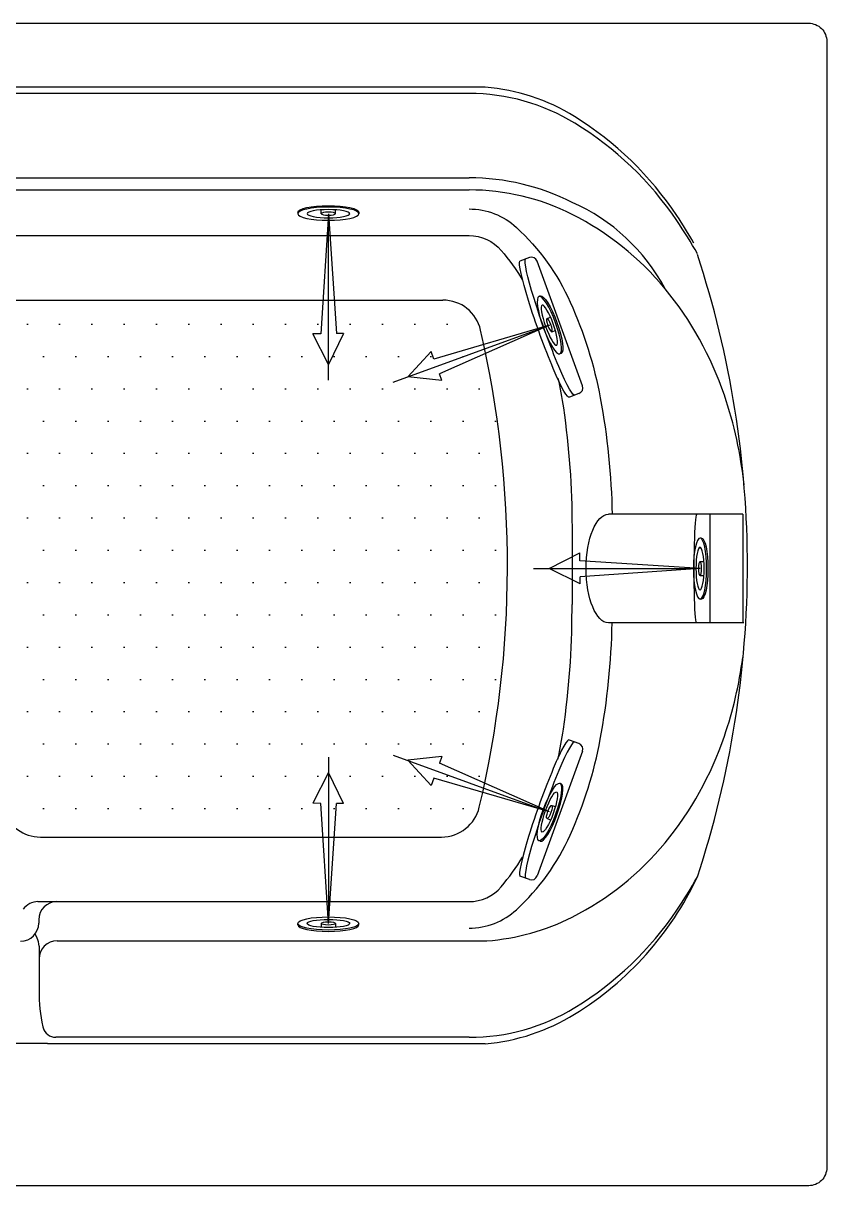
# Model space of a CAD drawing. Header units: millimetres. Extents: x -1227.91 to -1226.11, y 2257.37 to 2258.42.
# Drawn here: x -1226.731 to -1226.109, y 2257.52 to 2258.42 of the extents above; entities that cross this region are included whole.
import ezdxf

# ---------------------------------------------------------------- set-up
doc = ezdxf.new("R2010")
doc.units = ezdxf.units.MM
doc.header["$LTSCALE"] = 10
doc.linetypes.add('CENTER', pattern=[2, 1.25, -0.25, 0.25, -0.25])
for name, color, linetype in [('CONTOR04', 7, 'Continuous'), ('jacuzzi', 1, 'Continuous'), ('LCENTR02', 1, 'CENTER'), ('LCOTA02', 1, 'Continuous')]:
    doc.layers.add(name, color=color, linetype=linetype)

# ---------------------------------------------------------------- blocks, each defined once
blk = doc.blocks.new('A$C302A24D9')
at = {"layer": 'jacuzzi'}
for p, q in [((0, 1.229), (0, 1.017)), ((1.813, 1.017), (1.813, 1.61)), ((2.901, 1.017), (2.901, 1.61)), ((4.714, 1.229), (4.714, 1.017))]:
    blk.add_line(p, q, dxfattribs=at)
at = {"layer": 'jacuzzi', "extrusion": (0, 0, -1)}
for centre, major_axis, ratio, start_param, end_param in [((2.357, 1.229), (2.357, 0), 0.431953, 3.141593, 6.283185), ((2.357, 1.017), (2.357, 0), 0.431953, 3.141593, 9.424778), ((2.357, 1.017), (1.646, 0), 0.381644, 3.141593, 9.424778), ((2.357, 1.017), (0.544, 0), 0.461888, 1.570796326794896, 7.853981633974482)]:
    blk.add_ellipse(centre, major_axis=major_axis, ratio=ratio, start_param=start_param, end_param=end_param, dxfattribs=at)
blk = doc.blocks.new('BMG')
at = {"layer": 'LCENTR02'}
blk.add_line((0, -12.843), (0, 1.554), dxfattribs=at)
at = {"layer": 'LCOTA02'}
for p, q in [((0, 0), (-0.592, -9.266)), ((0, 0), (0.636, -9.258)), ((-0.592, -9.266), (-1.202, -9.27)), ((0.004, -11.642), (-1.202, -9.27)), ((1.178, -9.254), (0.004, -11.642)), ((1.178, -9.254), (0.636, -9.258))]:
    blk.add_line(p, q, dxfattribs=at)
at = {"layer": 'CONTOR04', "yscale": 0.5}
blk.add_blockref('A$C302A24D9', (-2.357, -0.508), dxfattribs=at)

msp = doc.modelspace()

# ---------------------------------------------------------------- hatches: boundary and pattern name
at = {"layer": 'jacuzzi'}
h = msp.add_hatch(dxfattribs=at)
h.set_pattern_fill('DOTS', color=256, scale=0.4, style=0)
h.set_pattern_definition([(0, (-1254.177878, 2254.437338), (0.0125, 0.025), [0, -0.025])])
h.paths.add_polyline_path([(-1226.86979, 2257.7903, 0.323974), (-1226.84129, 2257.81093, -0.72393), (-1226.74629, 2257.81093, 0.323974), (-1226.71779, 2257.7903), (-1226.40706, 2257.7903, 0.344151), (-1226.37795, 2257.81302, 0.003147), (-1226.37786, 2257.81339, 0.115309), (-1226.37684, 2258.18271, 0.349236), (-1226.40607, 2258.20596), (-1227.6115, 2258.20596, 0.284081), (-1227.63833, 2258.18938, 0.059275), (-1227.64073, 2258.18271, 0.115309), (-1227.6397, 2257.81339, 0.347675), (-1227.61051, 2257.7903)])

# ---------------------------------------------------------------- linework, layer by layer
for p, q in [((-1226.37331, 2258.37085), (-1227.21991, 2258.37085)), ((-1226.38581, 2258.36594), (-1227.21991, 2258.36594)), ((-1227.63175, 2258.30061), (-1226.38581, 2258.30061)), ((-1227.21991, 2258.29128), (-1226.38581, 2258.29128)), ((-1227.63175, 2258.25596), (-1226.38581, 2258.25596)), ((-1226.33901, 2258.23887), (-1226.34641, 2258.23617)), ((-1226.29791, 2258.13961), (-1226.33303, 2258.23608)), ((-1227.6115, 2258.20596), (-1226.40607, 2258.20596)), ((-1226.3007, 2258.13362), (-1226.30811, 2258.13093)), ((-1226.17366, 2258.04013), (-1226.27782, 2258.04013)), ((-1226.19921, 2258.04013), (-1226.19921, 2257.95613)), ((-1226.17384, 2258.04013), (-1226.17384, 2257.95613)), ((-1226.30605, 2258.03018), (-1226.30605, 2257.97032)), ((-1226.30605, 2257.96608), (-1226.30605, 2257.97032)), ((-1226.17298, 2257.95613), (-1226.27782, 2257.95613)), ((-1226.3007, 2257.86263), (-1226.30811, 2257.86533)), ((-1226.29791, 2257.85665), (-1226.33303, 2257.76018)), ((-1226.71779, 2257.7903), (-1226.40706, 2257.7903)), ((-1226.33901, 2257.75739), (-1226.34641, 2257.76008)), ((-1226.71962, 2257.7403), (-1226.38581, 2257.7403)), ((-1226.71905, 2257.7263), (-1226.71905, 2257.72365)), ((-1226.72028, 2257.71211), (-1226.72185, 2257.71525)), ((-1226.71881, 2257.70586), (-1226.71881, 2257.67126)), ((-1226.70481, 2257.70989), (-1226.37206, 2257.70989)), ((-1226.71578, 2257.64345), (-1226.71558, 2257.64269)), ((-1226.38581, 2257.63522), (-1226.70591, 2257.63522)), ((-1226.71234, 2257.63032), (-1227.64426, 2257.63032)), ((-1226.71234, 2257.63032), (-1226.37331, 2257.63032))]:
    msp.add_line(p, q, dxfattribs=at)
at = {"layer": 'jacuzzi', "color": 3}
msp.add_lwpolyline([(-1226.10878, 2257.53432, -0.414214), (-1226.12278, 2257.52032), (-1227.89478, 2257.52032, -0.414214), (-1227.90878, 2257.53432), (-1227.90878, 2258.40632, -0.414214), (-1227.89478, 2258.42032), (-1226.12278, 2258.42032, -0.414214), (-1226.10878, 2258.40632)], format="xyb", close=True, dxfattribs=at)
at = {"layer": 'jacuzzi'}
for points in [[(-1226.38581, 2258.27656, -0.188149), (-1226.34913, 2258.26225, -0.101334), (-1226.3074, 2258.2044, -0.059725), (-1226.28417, 2258.13025, -0.041549), (-1226.27501, 2258.04013)], [(-1226.38581, 2258.25596, -0.219593), (-1226.36091, 2258.24447, -0.041078), (-1226.34432, 2258.22144)], [(-1226.31693, 2258.14561, -0.016396), (-1226.31278, 2258.12255, -0.03634), (-1226.30605, 2258.03018)], [(-1226.31693, 2257.85065, 0.016396), (-1226.31278, 2257.87371, 0.03634), (-1226.30605, 2257.96608)], [(-1226.38581, 2257.7197, 0.188149), (-1226.34913, 2257.73401, 0.101334), (-1226.3074, 2257.79186, 0.059725), (-1226.28417, 2257.86601, 0.041549), (-1226.27501, 2257.95613)], [(-1226.38581, 2257.7403, 0.219593), (-1226.36091, 2257.75179, 0.041078), (-1226.34432, 2257.77482)]]:
    msp.add_lwpolyline(points, format="xyb", dxfattribs=at)
for centre, radius, start, end in [((-1226.38581, 2258.21634), 0.15501, 58.15946, 85.37275), ((-1226.38581, 2258.20866), 0.15729, 58.56845, 90), ((-1226.4412, 2258.12716), 0.25999, 33.70344, 58.15946), ((-1226.4381, 2258.12311), 0.25755, 34.12751, 58.56845), ((-1226.38581, 2258.12293), 0.17768, 63.26102, 90), ((-1226.38581, 2258.1136), 0.17768, 63.26102, 90), ((-1226.36648, 2258.14439), 0.15001, 27.99534, 66.17126), ((-1226.40611, 2258.07332), 0.22278, 39.42629, 63.26102), ((-1226.52904, 2258.06857), 0.36558, 29.78551, 33.70344), ((-1226.52095, 2258.06696), 0.35763, 29.25596, 34.12751), ((-1226.33741, 2258.23449), 0.00467, 20, 110), ((-1226.94848, 2257.99868), 0.77829, 0, 18.15968), ((-1226.43789, 2258.04719), 0.26392, 18.80665, 39.42629), ((-1226.40607, 2258.17596), 0.03, 12.99579, 90), ((-1227.16742, 2258.00025), 0.81137, 346.68506, 12.99579), ((-1226.3023, 2258.13801), 0.00467, 290, 20), ((-1226.48783, 2258.03018), 0.31668, 5.9547, 18.80665), ((-1226.94848, 2258.00195), 0.77829, 341.84032, 0), ((-1226.48783, 2257.97045), 0.31668, 341.19335, 352.52288), ((-1226.43789, 2257.95344), 0.26392, 320.57371, 341.19335), ((-1226.3023, 2257.85825), 0.00467, 340, 70), ((-1226.40706, 2257.8203), 0.03, 270, 346.68506), ((-1226.71779, 2257.8203), 0.03, 198.19615, 270), ((-1226.40611, 2257.92731), 0.22278, 296.73898, 320.57371), ((-1226.33741, 2257.76177), 0.00467, 250, 340), ((-1226.43483, 2257.86585), 0.24971, 301.58779, 334.76419), ((-1226.52095, 2257.93421), 0.35763, 325.87249, 330.73653), ((-1226.71962, 2257.7263), 0.014, 90, 144.63059), ((-1226.70505, 2257.7263), 0.014, 90, 180), ((-1226.4381, 2257.87806), 0.25755, 301.43155, 325.87249), ((-1226.73305, 2257.72365), 0.014, 270, 0), ((-1226.38581, 2257.88703), 0.17768, 274.44047, 296.73898), ((-1226.73281, 2257.70586), 0.014, 0, 26.50207), ((-1226.70481, 2257.69589), 0.014, 90, 180), ((-1226.61313, 2257.66869), 0.10571, 178.60771, 193.81569), ((-1226.38581, 2257.79251), 0.15729, 270, 301.43155), ((-1226.38581, 2257.78482), 0.15501, 274.62725, 301.84054), ((-1226.70591, 2257.64522), 0.01, 194.68421, 270)]:
    msp.add_arc(centre, radius, start, end, dxfattribs=at)
at = {"layer": 'jacuzzi', "extrusion": (0, 0, -1)}
for centre, major_axis, ratio, start_param, end_param in [((-1226.32726, 2258.18355), (-0.01891, 0.05282), 0.085597, 3.079686, 6.221279), ((-1226.32297, 2258.18512), (-0.01891, 0.05282), 0.085597, 3.079686, 6.221279), ((-1226.27782, 2257.99813), (0, 0.042), 0.411322, 3.141593, 6.283185), ((-1226.20929, 2257.99813), (0.00013, 0.04208), 0.051886, 3.081333, 6.222926)]:
    msp.add_ellipse(centre, major_axis=major_axis, ratio=ratio, start_param=start_param, end_param=end_param, dxfattribs=at)
at = {"layer": 'jacuzzi'}
for centre in [(-1226.32726, 2257.81271), (-1226.32297, 2257.81114)]:
    msp.add_ellipse(centre, major_axis=(0.01891, 0.05282), ratio=0.085597, start_param=-0.061907, end_param=3.079686, dxfattribs=at)

# ---------------------------------------------------------------- block references
at = {"layer": 'jacuzzi', "yscale": 0.01003300330046386, "zscale": 0.0100330033003292}
for p, xscale, rotation in [((-1226.49474, 2258.27288), 0.0100330033002881, 9.531837323132834e-09), ((-1226.32357, 2258.18657), 0.0100330033002881, 289.9999997131133), ((-1226.20693, 2257.99813), 0.0100330033002881, 270.0000000000198), ((-1226.32357, 2257.80969), -0.0100330033002881, 250.0000002868867), ((-1226.49474, 2257.72338), -0.0100330033002881, 179.9999999904681)]:
    msp.add_blockref('BMG', p, dxfattribs=dict(at, xscale=xscale, rotation=rotation))

doc.saveas('drawing.dxf')
